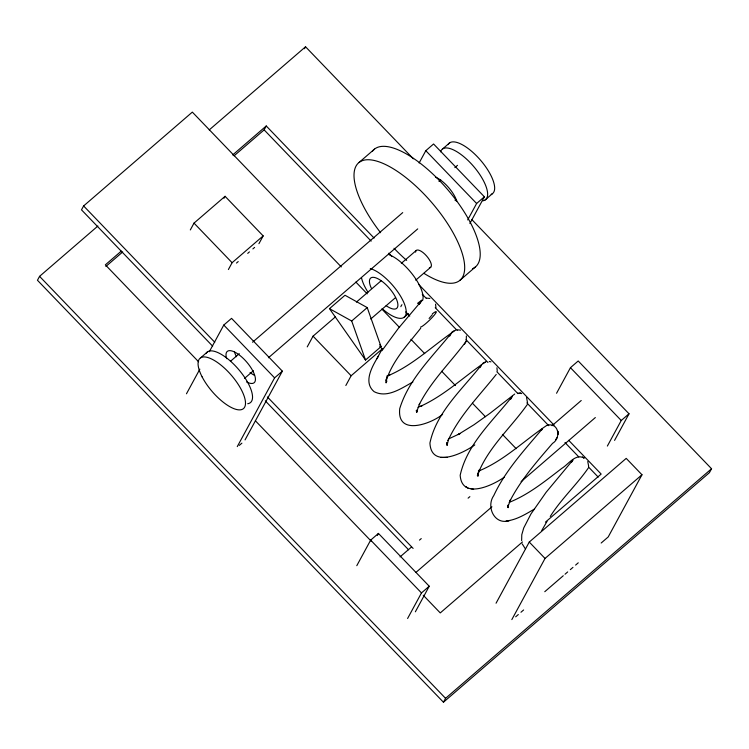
<?xml version="1.0" encoding="UTF-8"?>
<svg xmlns="http://www.w3.org/2000/svg" width="749" height="749" viewBox="0 0 749 749"><rect width="100%" height="100%" fill="white"/><g stroke="black" fill="none" stroke-linecap="round" stroke-linejoin="round"><path stroke-width="1.12" d="M588.686 466.318L587.75 461.562M527.568 402.943L526.584 397.691M466.271 340.973L466.384 335.992M507.476 505.8L508.14 507.682L507.897 505.734L507.972 507.345L508.337 504.789L508.065 506.361L510.584 499.555L510.022 500.838C521.014 479.538 537.024 461.403 552.565 443.352C561.16 438.259 559.007 422.38 547.332 425.179M419.412 304.141L421.706 300.658L418.86 304.178M479.978 367.59L481.485 364.903L480.437 366.392L480.671 365.933C461.861 389.817 436.311 412.334 429.926 443.062C431.237 469.061 462.873 453.36 474.791 444.953M571.468 462.489L572.199 460.907L546.143 492.252L530.975 513.926L523.738 527.942L521.781 534.749L521.641 540.656M588.311 468.013C576.683 484.8 561.179 498.984 550.262 516.454M97.885 226.02L39.566 276.353L37.45 280.257L443.445 702.225L709.434 472.647L711.55 468.743L471.683 219.438M341.301 266.925L192.334 112.107L83.616 205.947L81.501 209.842L212.65 346.16M190.312 229.943L194.01 223.118L225.075 196.304L263.161 235.898L258.929 243.687M304.497 48.722L305.555 46.775L413.336 158.797M224.017 198.26L225.075 196.304M234.081 155.82L264.135 129.877L266.251 125.972L374.107 238.07M228.398 269.528L232.106 262.702L263.161 235.898M186.473 393.787L199.833 369.173M209.308 351.73L223.782 325.057L231.553 318.353L282.364 371.167L245.045 439.897M237.274 446.601L274.593 377.861L282.364 371.167M307.23 346.89L313.045 336.17L335.486 316.799M419.122 162.992L425.807 150.689L433.568 143.986L484.378 196.79L469.895 223.464M345.841 385.501L351.131 375.755L382.196 348.94L379.771 346.413M376.906 358.687L382.196 348.94M467.704 219.906L476.617 203.494L484.378 196.79M464.408 344.4L466.009 341.497C450.514 362.469 431.124 381.044 419.197 404.629L419.674 403.589L416.65 411.856L416.613 410.162L416.687 412.268L416.285 410.574L416.912 412.119M356.786 565.692L370.671 540.123L378.442 533.419L429.243 586.224L415.358 611.802M377.327 535.46L378.442 533.419M407.596 618.496L421.481 592.927L429.243 586.224M556.563 393.262L570.448 367.684L578.209 360.981L629.02 413.794L614.573 440.384M496.053 603.217L529.262 542.051L626.211 458.369L641.977 474.763L608.216 536.939L601.166 543.025M443.445 702.225L445.561 698.33L711.55 468.743M511.829 619.601L545.038 558.445L641.977 474.763M607.364 446.067L621.249 420.498L629.02 413.794M541.817 429.552L541.546 430.038L542.548 428.606C524.777 449.69 505.528 470.325 493.788 495.566C485.755 506.942 494.808 525.723 509.61 520.48L506.034 521.098M541.799 530.432L547.023 521.379M510.687 399.226L512.279 396.315C493.001 420.882 467.161 443.773 460.176 475.25C461.843 500.145 493.198 485.221 504.461 477.029M527.184 404.694C510.631 428.119 487.533 447.949 477.375 475.493L479.173 470.007L477.787 475.699L477.759 474.248L477.984 476.214L477.637 474.697M449.681 336.123L451.282 333.221C432.36 356.805 408.804 379.013 399.741 408.589C396.642 436.414 430.797 424.028 442.622 414.384M496.231 374.425C479.369 395.762 459.437 415.47 448.052 440.571L448.482 439.523L447.022 445.44L447.153 442.706L447.387 444.672L446.685 442.79M378.376 356.224C372.468 365.971 362.788 382.205 374.126 391.671C387.355 398.534 401.52 388.141 412.886 382.018M381.887 350.747L398.393 328.324L420.629 301.987M555.561 439.822L557.087 437.622M432.22 314.833L429.102 318.475M420.723 328.193C407.859 344.456 392.794 360.344 386.297 380.417L386.662 377.224L386.091 382.908L386.39 379.64L386.709 381.522L386.297 379.78M209.233 129.914L305.555 46.775M121.272 251.112L105.356 264.846L198.616 361.776M232.658 154.968L266.251 125.972M105.89 266.457L122.686 251.964M236.497 263.058L238.219 261.57M247.713 253.377L249.436 251.879M252.89 248.902L254.613 247.413M358.996 162.505L374.528 149.098M200.61 357.835L207.642 351.758M442.734 148.836L449.765 142.769M230.458 361.299L239.296 353.678M252.544 342.237L402.728 212.604M438.951 181.342L440.712 179.816M454.849 167.617L457.499 165.332M244.577 378.348L253.405 370.727M268.432 357.76L417.727 228.894M329.466 308.663L344.999 295.256L367.225 307.596L381.044 346.637L365.512 360.044L329.466 308.663L351.693 321.003L365.512 360.044M356.384 302.119L381.063 280.828M401.324 263.33L416.313 250.4M485.08 199.992L492.121 193.925M351.693 321.003L367.225 307.596M370.774 318.98L395.444 297.681M415.714 280.192L430.694 267.253M239.305 445.383L241.899 443.155M404.179 317.239L408.402 313.597M459.689 280.519L475.222 267.112M400.041 556.9L411.529 546.985M419.487 540.113L421.256 538.587M468.097 498.16L469.866 496.634M552.06 425.685L581.233 400.509M415.929 572.423L491.934 506.82M521.107 481.644L595.343 417.558M522.474 541.958L440.262 612.925L423.232 595.23M545.459 522.119L601.157 474.051L568.716 440.337M515.677 616.82L518.327 614.536M520.967 612.251L523.607 609.967M544.766 591.71L563.276 575.738M565.036 574.221L567.676 571.936M570.326 569.652L572.966 567.368M575.606 565.092L578.256 562.808M417.521 303.373L421.781 300.087M455.579 330.169C433.306 345.111 413.635 364.791 388.572 375.511L389.761 375.09L386.709 376.167M485.305 362.113C463.931 376.663 444.784 395.191 420.947 406.108L422.258 405.555L418.036 407.287M451.497 332.462L453.885 330.861M546.864 425.366C524.281 440.44 504.349 460.523 478.761 471.009L480.072 470.503L478.349 471.065M514.703 394.04L490.061 413.261L473.986 424.758L458.07 434.607L460.026 433.577L448.614 438.923M534.543 508.992C526.013 513.936 517.297 519.478 507.354 520.864M485.914 361.795L482.45 363.518M509.161 502.382C528.7 494.593 545.235 481.045 561.797 468.378C568.538 464.324 575.269 453.304 584.257 457.995M447.322 457.386L441.124 457.461M426.34 298.111L429.879 298.448M517.98 393.056L521.679 393.534M457.321 329.832L460.598 330.15M489.209 361.505L490.96 361.851M470.84 488.732L473.611 489.294M519.731 393.103L521.398 393.525L519.965 393.15M582.385 457.18L584.042 457.92L582.591 457.264M468.181 488.245L465.812 486.607L466.309 486.972M425.807 150.689L476.617 203.494M570.448 367.684L621.249 420.498M388.703 253.237L391.942 256.607M418.7 284.423L554.12 425.17M264.135 129.877L371.176 241.122M422.258 294.217L426.312 298.43M435.235 307.699L457.133 330.459M466.047 339.728L487.945 362.488M496.868 371.757L517.952 393.665M526.865 402.943L548.764 425.694M564.98 442.547L578.762 456.881M588.499 466.992L598.226 477.104M405.743 311.893L409.769 316.087M355.878 282.073L367.207 293.851M381.784 309L399.591 327.51M410.929 339.297L424.692 353.594M441.695 371.27L455.458 385.576M472.46 403.243L485.408 416.706M502.41 434.373L516.173 448.679M529.262 542.051L545.038 558.445M313.045 336.17L351.131 375.755M194.01 223.118L232.106 262.702M223.782 325.057L274.593 377.861M83.616 205.947L214.766 342.256M267.393 396.951L413.12 548.418M265.277 400.855L408.57 549.785M370.671 540.123L421.481 592.927M255.372 420.769L371.335 541.293M39.566 276.353L445.561 698.33M525.264 548.708L522.203 543.868M379.715 344.737L381.044 346.637M435.562 304.178L435.946 307.755M496.924 367.796L497.261 371.055M557.836 431.152L557.996 434.392L557.846 431.415M440.581 151.813A33.246 12.574 49.2 0 1 473.462 166.231A33.246 12.574 49.2 0 1 482.815 200.807M448.089 144.594A33.246 12.574 49.2 0 1 480.409 160.061A33.246 12.574 49.2 0 1 491.166 194.394M435.497 177.129A20.635 7.808 49.2 0 1 456.768 201.05M456.384 200.91A20.635 7.808 49.2 0 1 454.971 200.123M226.694 358.696A20.635 7.808 49.2 0 1 235.785 352.639A20.635 7.808 49.2 0 1 254.407 374.434A20.635 7.808 49.2 0 1 246.599 381.99M254.37 375.286A20.635 7.808 49.2 0 1 250.044 372.534M236.487 356.702A20.635 7.808 49.2 0 1 234.456 351.993M205.966 353.584A33.246 12.574 49.2 0 1 239.334 370.296A33.246 12.574 49.2 0 1 247.722 403.73M380.595 232.714A77.578 29.351 49.2 0 1 370.736 159.883A77.578 29.351 49.2 0 1 457.386 241.084A77.578 29.351 49.2 0 1 423.962 273.357M406.67 260.371A77.578 29.351 49.2 0 1 394.021 248.275M372.422 151.298A77.578 29.351 49.2 0 1 447.855 189.815A77.578 29.351 49.2 0 1 472.582 268.685M415.601 252.132A11.085 4.194 49.2 0 1 426.424 255.793A11.085 4.194 49.2 0 1 429.364 267.655M370.287 268.573A31.598 11.956 49.2 0 1 405.153 306.013A31.598 11.956 49.2 0 1 383.226 309.59M367.984 292.176A31.598 11.956 49.2 0 1 361.477 277.626M388.946 254.623A31.598 11.956 49.2 0 1 413.757 276.072A31.598 11.956 49.2 0 1 422.53 300.639M371.467 288.487A19.951 7.546 49.2 0 1 377.889 278.722A19.951 7.546 49.2 0 1 397.288 301.454A19.951 7.546 49.2 0 1 386.138 305.676M432.332 313.859A11.085 1.451 -43.9 0 1 433.203 316.35A11.085 1.451 -43.9 0 1 420.526 327.107M400.874 306.697A11.085 1.451 -43.9 0 1 401.96 304.703M572.835 460.167L571.861 461.468L572.835 460.167M202.118 376.887A33.246 12.574 49.2 0 0 243.097 408.888A33.246 12.574 49.2 0 0 220.131 364.445A33.246 12.574 49.2 0 0 202.118 376.887"/></g></svg>
